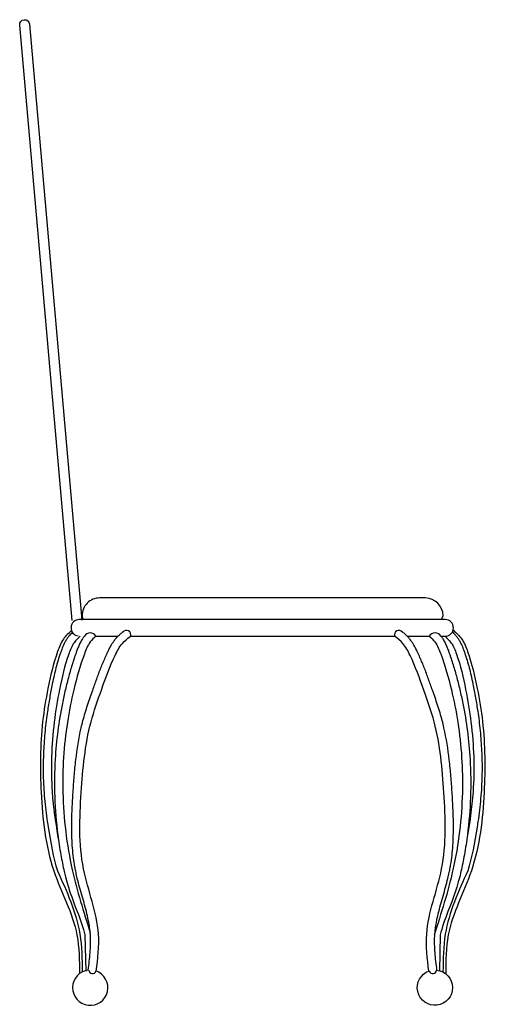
# Model space of a CAD drawing. Extents: x -42728 to 99010, y -18674 to 47645.
# Drawn here: x 85303 to 85778, y 32832 to 33840 of the extents above; entities that cross this region are included whole.
import ezdxf

# ---------------------------------------------------------------- set-up
doc = ezdxf.new("R2010")
doc.units = 0
doc.header["$LTSCALE"] = 100
doc.header["$MEASUREMENT"] = 0
doc.layers.get('0').update_dxf_attribs({"linetype": 'CONTINUOUS'})

# ---------------------------------------------------------------- blocks, each defined once
blk = doc.blocks.new('A$C4C541318')
for p, q in [((11705.7, 324.2), (11706.5, 287.2)), ((12068.5, 324.2), (12067.7, 287.2))]:
    blk.add_line(p, q)
for points in [[(11692.5, 645.2), (11639.1, 1253.4, -0.987979), (11649.1, 1254.4), (11702.4, 645.6)], [(12069.9, 646.2), (12071.5, 650.2, 0.39486), (12053.5, 668.2), (11720.7, 668.2, 0.414214), (11702.7, 650.2, 0.192582), (11704.3, 646.2, 0.628472)], [(12069.2, 629.2), (12073.5, 629.2, 1), (12073.5, 646.2), (11699.9, 646.2, 0.942246), (11698.9, 629.4)]]:
    blk.add_lwpolyline(points, format="xyb")
for points in [[(11716.9, 629.2), (11739.4, 629.2)], [(11752.3, 629.2), (12021.9, 629.2)], [(12034.8, 629.2), (12057.3, 629.2)]]:
    blk.add_lwpolyline(points)
for centre, radius, start, end in [((11747.9, 630.5), 4.58, 340.1484, 141.6193), ((12026.3, 630.5), 4.58, 38.3807, 199.8516), ((11711, 625.7), 6.84, 29.9369, 150.0631), ((12063.2, 625.7), 6.84, 29.9369, 150.0631), ((11713.3, 288.3), 3.8, 183.8142, 342.6863), ((12061, 288.3), 3.8, 197.3137, 356.1858)]:
    blk.add_arc(centre, radius, start, end)
blk.add_ellipse((11711.1, 270.2), major_axis=(-18, 0), ratio=1, start_param=4.803877, end_param=10.668475)
at = {"extrusion": (0, 0, -1)}
blk.add_ellipse((12063.1, 270.2), major_axis=(18, 0), ratio=1, start_param=4.803877, end_param=10.668475, dxfattribs=at)
for points in [[(11692.1, 635.2), (11683.7, 626.2), (11677.7, 613.4), (11667.9, 575.8), (11662.5, 542), (11660.9, 469.6), (11673.9, 389.6), (11697.5, 324), (11700.1, 284.6)], [(12082.1, 635.2), (12090.5, 626.2), (12096.5, 613.4), (12106.3, 575.8), (12111.7, 542), (12113.3, 469.6), (12100.3, 389.6), (12076.7, 324), (12074.1, 284.6)], [(11717.3, 287.2), (11719.5, 325), (11704.3, 391.4), (11701.9, 469.6), (11711.9, 541.6), (11722.5, 574.2), (11736.5, 609.6), (11743.9, 621.8), (11751.7, 628.8)], [(12056.9, 287.2), (12054.7, 325), (12069.9, 391.4), (12072.3, 469.6), (12062.3, 541.6), (12051.7, 574.2), (12037.7, 609.6), (12030.3, 621.8), (12022.5, 628.8)], [(12057.3, 629.2), (12063.1, 623.3), (12069.1, 611), (12079.9, 574.6), (12086.5, 541.2), (12091.1, 469.4), (12081.5, 390.6), (12062.4, 324.2)], [(11677.5, 389.6), (11700.5, 325), (11702.9, 286.2)], [(12096.7, 389.6), (12073.7, 325), (12071.3, 286.2)]]:
    blk.add_spline(points, degree=3)
for points, knots in [([(11693.3, 633.5), (11692.7, 632.9), (11692.1, 632.3), (11691, 631.1), (11690.4, 630.5), (11689.2, 629.1), (11688.6, 628.3), (11687.7, 627.1), (11687.4, 626.6), (11686.7, 625.6), (11686.4, 625.1), (11685.6, 623.7), (11685, 622.7), (11683.5, 619.6), (11682.7, 617.5), (11681.7, 614.9), (11681.5, 614.3), (11680.9, 612.6), (11680.5, 611.5), (11679.2, 607.8), (11678.4, 605.2), (11676.2, 597.5), (11674.9, 592.3), (11673.1, 584.3), (11672.5, 581.4), (11671.5, 576.2), (11671, 573.9), (11670.2, 569.2), (11669.8, 566.8), (11668.5, 559.8), (11667.8, 555.1), (11666.1, 543.6), (11665.3, 536.8), (11664.1, 523.2), (11663.6, 516.3), (11663, 500), (11662.9, 490.5), (11663.4, 477), (11663.7, 473.1), (11664.2, 465.2), (11664.6, 461.3), (11665.8, 449.6), (11666.9, 441.8), (11670.5, 418.4), (11673.5, 402.9), (11677.5, 389.6)], [2.134245, 2.134245, 2.134245, 2.134245, 4.382652, 4.382652, 6.545681, 6.545681, 8.81281, 8.81281, 10.167459, 10.167459, 11.522109, 11.522109, 14.231409, 14.231409, 20.095895, 20.095895, 21.790913, 21.790913, 25.180951, 25.180951, 32.909144, 32.909144, 48.365528, 48.365528, 57.026676, 57.026676, 64.057741, 64.057741, 71.088806, 71.088806, 85.150936, 85.150936, 105.207201, 105.207201, 125.263466, 125.263466, 153.124942, 153.124942, 164.683613, 164.683613, 176.242284, 176.242284, 199.359625, 199.359625, 246.223549, 246.223549, 246.223549, 246.223549]), ([(11700.7, 629.2), (11698.6, 627), (11693.3, 621.9), (11685.8, 603.3), (11679.6, 576), (11671.8, 529.1), (11670, 477.5), (11675.7, 437.9), (11678.5, 421.9)], [0, 0, 0, 0, 8.919641, 21.800635, 59.20117, 93.034881, 164.165887, 212.968827, 212.968827, 212.968827, 212.968827]), ([(11705.1, 629.2), (11704.9, 629), (11704.7, 628.8), (11704.3, 628.2), (11704.1, 627.9), (11703.6, 627.2), (11703.4, 626.9), (11702.7, 625.9), (11702.3, 625.2), (11701.1, 623.1), (11700.4, 621.8), (11699.2, 619.1), (11698.7, 617.7), (11697.9, 615.8), (11697.7, 615.1), (11697.2, 613.9), (11697, 613.4), (11696.7, 612.3), (11696.5, 611.7), (11695.9, 610.1), (11695.5, 609), (11694.4, 605.8), (11693.7, 603.7), (11691.7, 597.2), (11690.4, 592.9), (11688, 583.9), (11686.8, 579.3), (11684.6, 570), (11683.6, 565.3), (11680.7, 551.2), (11679.2, 541.7), (11676.7, 522.7), (11675.8, 513.1), (11674.5, 490.7), (11674.4, 477.8), (11675.3, 452), (11676.3, 439.2), (11678.8, 419.5), (11679.8, 412.7), (11682.1, 400.1), (11683.2, 394.4), (11687.7, 374.6), (11692.6, 360.8), (11701, 340.1), (11704, 330.8), (11705.7, 324.2)], [7.549208, 7.549208, 7.549208, 7.549208, 8.109901, 8.109901, 9.043147, 9.043147, 9.976394, 9.976394, 11.842887, 11.842887, 15.575872, 15.575872, 19.308858, 19.308858, 21.305844, 21.305844, 22.956208, 22.956208, 24.606573, 24.606573, 27.907301, 27.907301, 34.508758, 34.508758, 47.711672, 47.711672, 61.801583, 61.801583, 75.891494, 75.891494, 104.071316, 104.071316, 132.251137, 132.251137, 170.056599, 170.056599, 207.86206, 207.86206, 228.165333, 228.165333, 245.378814, 245.378814, 287.718499, 287.718499, 314.395399, 314.395399, 314.395399, 314.395399]), ([(11716.9, 629.2), (11714.8, 627.3), (11709.4, 622.3), (11702, 603.2), (11694.1, 576), (11684.8, 528.8), (11680.9, 466.9), (11689.6, 394.2), (11704.3, 347.7), (11711, 326.6)], [0, 0, 0, 0, 8.273452, 21.958845, 59.927253, 93.973105, 165.920307, 245.302925, 311.837004, 311.837004, 311.837004, 311.837004]), ([(11709, 288.1), (11709.8, 294.2), (11710.5, 300.1), (11711.4, 311.7), (11711.6, 317.3), (11711.2, 323.9), (11711.2, 325.1), (11710.9, 327.5), (11710.8, 328.7), (11710.4, 332.2), (11710, 334.6), (11708.5, 342.8), (11707, 348.7), (11703.7, 360.7), (11701.9, 366.8), (11699.4, 375.9), (11698.6, 378.8), (11697.4, 383.8), (11697, 385.8), (11696.2, 389.5), (11695.9, 391.2), (11695.2, 394.5), (11695, 396.2), (11694.2, 401.2), (11693.8, 404.6), (11692.7, 414.6), (11692.4, 421.3), (11692.1, 434.5), (11692.2, 440.9), (11692.6, 452.1), (11692.8, 456.8), (11693.2, 464.3), (11693.4, 467), (11693.9, 475.3), (11694.3, 480.8), (11695.2, 491.8), (11695.8, 497.3), (11697.7, 513.8), (11699.4, 524.8), (11702.4, 538.1), (11703, 540.5), (11704.4, 545.6), (11705.1, 548.3), (11706.7, 553.5), (11707.5, 556.2), (11710.1, 564), (11711.9, 569.1), (11714.3, 576), (11715, 577.9), (11716.4, 581.7), (11717, 583.6), (11719.1, 589.3), (11720.5, 593.1), (11722.7, 598.6), (11723.4, 600.4), (11725.6, 605.7), (11727.2, 609.2), (11729.1, 613.3), (11729.4, 613.9), (11729.9, 615.1), (11730.2, 615.7), (11731.2, 617.5), (11731.8, 618.7), (11733, 620.9), (11733.6, 621.8), (11734.9, 623.7), (11735.6, 624.7), (11736.7, 626.2), (11737.1, 626.6), (11738, 627.7), (11738.5, 628.2), (11739.5, 629.2), (11740, 629.7), (11741.5, 631.1), (11742.5, 631.9), (11743.9, 633.1), (11744.4, 633.5), (11744.8, 633.9)], [0, 0, 0, 0, 18.036049, 18.036049, 36.072098, 36.072098, 39.974314, 39.974314, 43.876529, 43.876529, 51.68096, 51.68096, 70.567264, 70.567264, 89.453569, 89.453569, 98.239157, 98.239157, 104.154642, 104.154642, 109.017234, 109.017234, 113.879826, 113.879826, 123.60501, 123.60501, 143.055379, 143.055379, 161.908385, 161.908385, 175.78605, 175.78605, 183.914741, 183.914741, 200.172125, 200.172125, 216.429508, 216.429508, 248.944275, 248.944275, 256.141443, 256.141443, 264.15739, 264.15739, 272.173337, 272.173337, 288.205231, 288.205231, 294.203956, 294.203956, 300.202681, 300.202681, 312.200132, 312.200132, 317.763029, 317.763029, 328.888824, 328.888824, 330.717317, 330.717317, 332.545809, 332.545809, 336.202794, 336.202794, 338.95961, 338.95961, 341.901563, 341.901563, 343.409745, 343.409745, 345.116564, 345.116564, 346.823382, 346.823382, 350.23702, 350.23702, 351.91034, 351.91034, 351.91034, 351.91034]), ([(12065.2, 288.1), (12064.4, 294.2), (12063.7, 300.1), (12062.8, 311.7), (12062.6, 317.3), (12063, 323.9), (12063.1, 325.1), (12063.3, 327.5), (12063.4, 328.7), (12063.8, 332.2), (12064.2, 334.6), (12065.7, 342.8), (12067.2, 348.7), (12070.5, 360.7), (12072.3, 366.8), (12074.8, 375.9), (12075.6, 378.8), (12076.8, 383.8), (12077.2, 385.8), (12078, 389.5), (12078.4, 391.2), (12079, 394.5), (12079.3, 396.2), (12080, 401.2), (12080.5, 404.6), (12081.5, 414.6), (12081.8, 421.3), (12082.1, 434.5), (12082, 440.9), (12081.6, 452.1), (12081.4, 456.8), (12081, 464.3), (12080.8, 467), (12080.3, 475.3), (12079.9, 480.8), (12079, 491.8), (12078.4, 497.3), (12076.5, 513.8), (12074.8, 524.8), (12071.8, 538.1), (12071.2, 540.5), (12069.9, 545.6), (12069.1, 548.3), (12067.5, 553.5), (12066.7, 556.2), (12064.1, 564), (12062.3, 569.1), (12059.9, 576), (12059.2, 577.9), (12057.9, 581.7), (12057.2, 583.6), (12055.1, 589.3), (12053.7, 593.1), (12051.5, 598.6), (12050.8, 600.4), (12048.6, 605.7), (12047.1, 609.2), (12045.1, 613.3), (12044.8, 613.9), (12044.3, 615.1), (12044, 615.7), (12043.1, 617.5), (12042.4, 618.7), (12041.2, 620.9), (12040.6, 621.8), (12039.3, 623.7), (12038.6, 624.7), (12037.5, 626.2), (12037.1, 626.6), (12036.2, 627.7), (12035.7, 628.2), (12034.7, 629.2), (12034.2, 629.7), (12032.7, 631.1), (12031.8, 631.9), (12030.3, 633.1), (12029.9, 633.5), (12029.4, 633.9)], [0, 0, 0, 0, 18.036049, 18.036049, 36.072098, 36.072098, 39.974314, 39.974314, 43.876529, 43.876529, 51.68096, 51.68096, 70.567264, 70.567264, 89.453569, 89.453569, 98.239157, 98.239157, 104.154642, 104.154642, 109.017234, 109.017234, 113.879826, 113.879826, 123.60501, 123.60501, 143.055379, 143.055379, 161.908385, 161.908385, 175.78605, 175.78605, 183.914741, 183.914741, 200.172125, 200.172125, 216.429508, 216.429508, 248.944275, 248.944275, 256.141443, 256.141443, 264.15739, 264.15739, 272.173337, 272.173337, 288.205231, 288.205231, 294.203956, 294.203956, 300.202681, 300.202681, 312.200132, 312.200132, 317.763029, 317.763029, 328.888824, 328.888824, 330.717317, 330.717317, 332.545809, 332.545809, 336.202794, 336.202794, 338.95961, 338.95961, 341.901563, 341.901563, 343.409745, 343.409745, 345.116564, 345.116564, 346.823382, 346.823382, 350.23702, 350.23702, 351.91034, 351.91034, 351.91034, 351.91034]), ([(12069.2, 629.2), (12069.3, 629), (12069.5, 628.8), (12069.9, 628.2), (12070.1, 627.9), (12070.6, 627.2), (12070.9, 626.9), (12071.5, 625.9), (12072, 625.2), (12073.1, 623.1), (12073.8, 621.8), (12075, 619.1), (12075.6, 617.7), (12076.3, 615.8), (12076.6, 615.1), (12077, 613.9), (12077.2, 613.4), (12077.6, 612.3), (12077.8, 611.7), (12078.3, 610.1), (12078.7, 609), (12079.8, 605.8), (12080.5, 603.7), (12082.5, 597.2), (12083.8, 592.9), (12086.3, 583.9), (12087.4, 579.3), (12089.6, 570), (12090.6, 565.3), (12093.5, 551.2), (12095, 541.7), (12097.5, 522.7), (12098.4, 513.1), (12099.7, 490.7), (12099.8, 477.8), (12099, 452), (12097.9, 439.2), (12095.4, 419.5), (12094.4, 412.7), (12092.1, 400.1), (12091, 394.4), (12086.5, 374.6), (12081.6, 360.8), (12073.2, 340.1), (12070.2, 330.8), (12068.5, 324.2)], [7.549208, 7.549208, 7.549208, 7.549208, 8.109901, 8.109901, 9.043147, 9.043147, 9.976394, 9.976394, 11.842887, 11.842887, 15.575872, 15.575872, 19.308858, 19.308858, 21.305844, 21.305844, 22.956208, 22.956208, 24.606573, 24.606573, 27.907301, 27.907301, 34.508758, 34.508758, 47.711672, 47.711672, 61.801583, 61.801583, 75.891494, 75.891494, 104.071316, 104.071316, 132.251137, 132.251137, 170.056599, 170.056599, 207.86206, 207.86206, 228.165333, 228.165333, 245.378814, 245.378814, 287.718499, 287.718499, 314.395399, 314.395399, 314.395399, 314.395399]), ([(12073.5, 629.2), (12075.6, 627), (12080.9, 621.9), (12088.4, 603.3), (12094.6, 576), (12102.4, 529.1), (12104.3, 477.5), (12098.5, 437.9), (12095.7, 421.9)], [0, 0, 0, 0, 8.919641, 21.800635, 59.20117, 93.034881, 164.165887, 212.968827, 212.968827, 212.968827, 212.968827]), ([(12080.9, 633.5), (12081.5, 632.9), (12082.1, 632.3), (12083.3, 631.1), (12083.8, 630.5), (12085, 629.1), (12085.6, 628.3), (12086.5, 627.1), (12086.9, 626.6), (12087.5, 625.6), (12087.8, 625.1), (12088.7, 623.7), (12089.2, 622.7), (12090.7, 619.6), (12091.6, 617.5), (12092.5, 614.9), (12092.7, 614.3), (12093.3, 612.6), (12093.7, 611.5), (12095, 607.8), (12095.8, 605.2), (12098, 597.5), (12099.3, 592.3), (12101.1, 584.3), (12101.7, 581.4), (12102.7, 576.2), (12103.2, 573.9), (12104, 569.2), (12104.5, 566.8), (12105.7, 559.8), (12106.4, 555.1), (12108.1, 543.6), (12108.9, 536.8), (12110.1, 523.2), (12110.6, 516.3), (12111.3, 500), (12111.3, 490.5), (12110.8, 477), (12110.6, 473.1), (12110, 465.2), (12109.6, 461.3), (12108.4, 449.6), (12107.4, 441.8), (12103.7, 418.4), (12100.7, 402.9), (12096.7, 389.6)], [2.134245, 2.134245, 2.134245, 2.134245, 4.382652, 4.382652, 6.545681, 6.545681, 8.81281, 8.81281, 10.167459, 10.167459, 11.522109, 11.522109, 14.231409, 14.231409, 20.095895, 20.095895, 21.790913, 21.790913, 25.180951, 25.180951, 32.909144, 32.909144, 48.365528, 48.365528, 57.026676, 57.026676, 64.057741, 64.057741, 71.088806, 71.088806, 85.150936, 85.150936, 105.207201, 105.207201, 125.263466, 125.263466, 153.124942, 153.124942, 164.683613, 164.683613, 176.242284, 176.242284, 199.359625, 199.359625, 246.223549, 246.223549, 246.223549, 246.223549])]:
    blk.add_open_spline(points, degree=3, knots=knots)

msp = doc.modelspace()

# ---------------------------------------------------------------- block references
msp.add_blockref('A$C4C541318', (73663.55097, 32580.75773))

doc.saveas('drawing.dxf')
